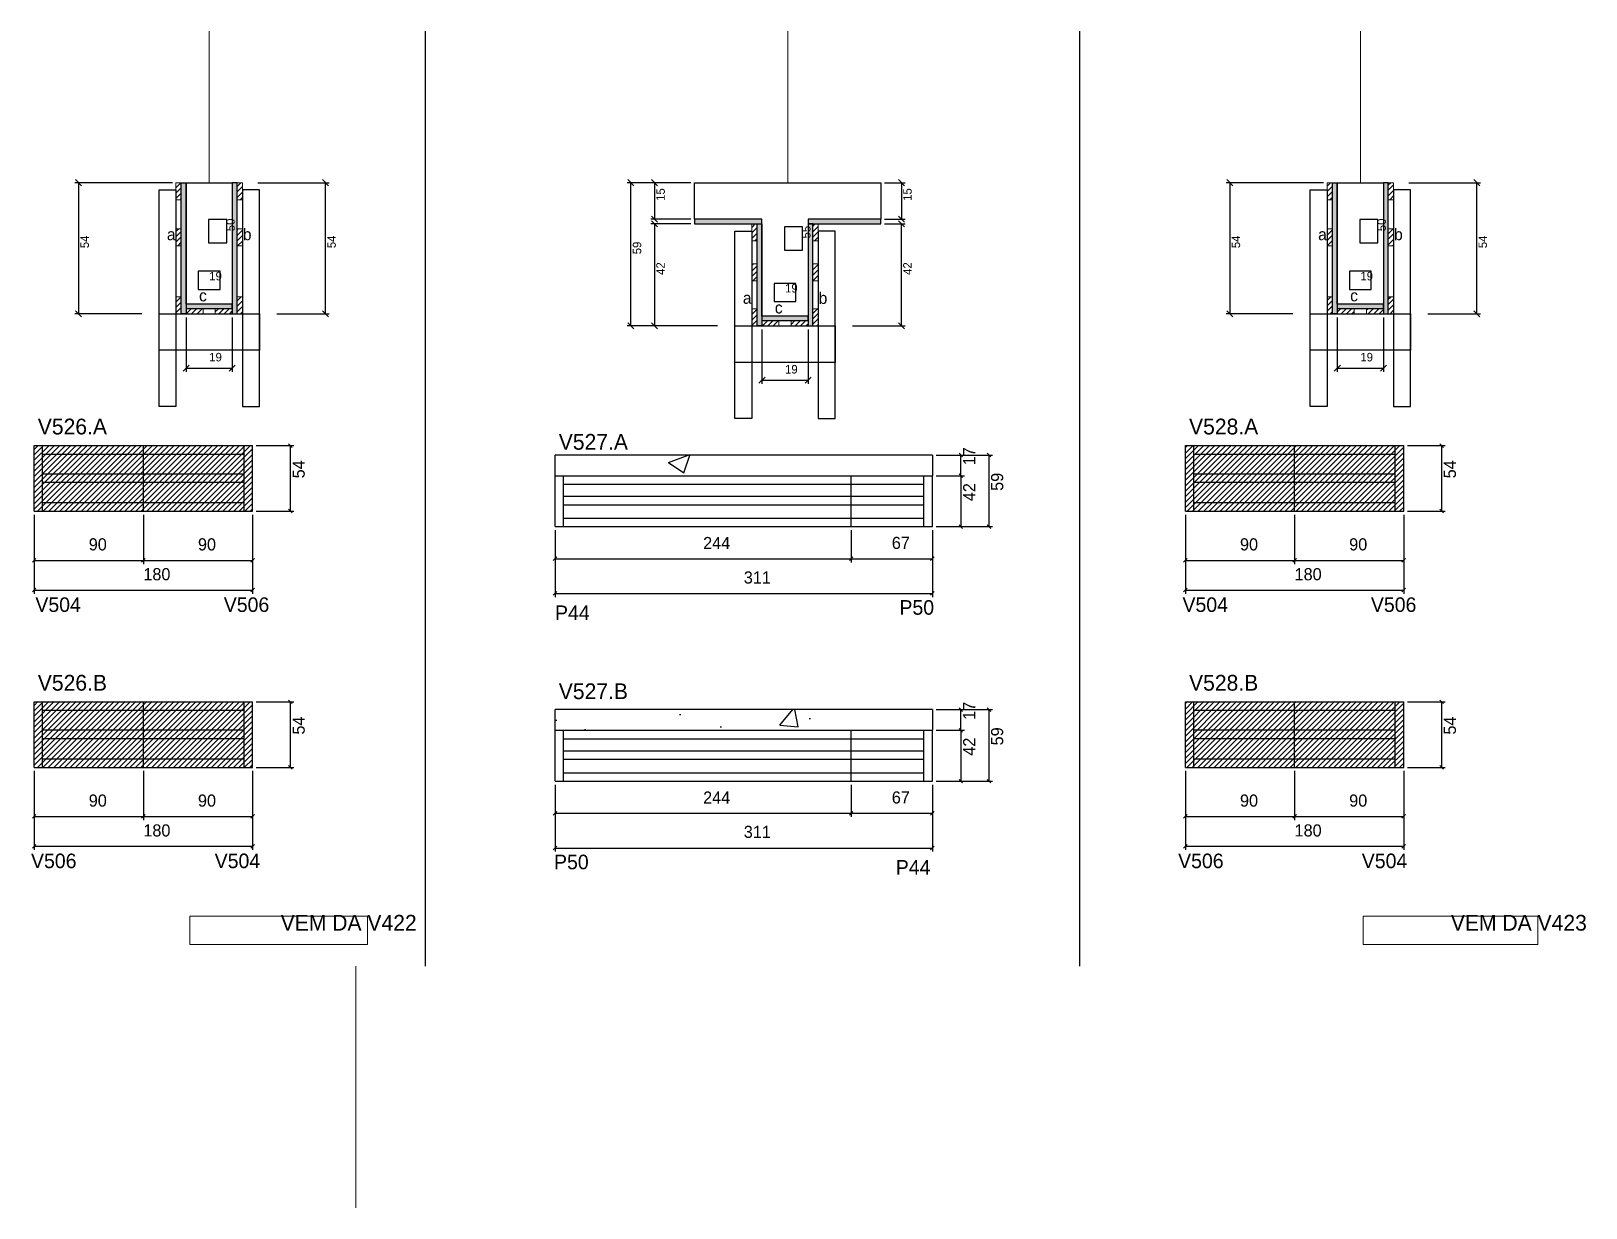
# Model space of a CAD drawing. Header units: metres. Extents: x 5061 to 6342, y 3805 to 4775.
import ezdxf

# ---------------------------------------------------------------- set-up
doc = ezdxf.new("R2010")
doc.units = ezdxf.units.M
for name, color, linetype in [('5', 7, 'Continuous'), ('CONCRETO', 7, 'Continuous'), ('COTA', 7, 'Continuous'), ('Cota Seção (2x)', 7, 'Continuous'), ('detalhes', 7, 'Continuous'), ('Hachura', 7, 'Continuous'), ('Madeira', 7, 'Continuous'), ('Painéis', 7, 'Continuous'), ('REAPROVEITAMENTO', 7, 'Continuous'), ('SARR_2.2x7', 7, 'Continuous'), ('SARR_3.5x7', 7, 'Continuous'), ('SARRAFO DE PRESSAO', 7, 'Continuous'), ('Texto Seção', 7, 'Continuous')]:
    doc.layers.add(name, color=color, linetype=linetype)

msp = doc.modelspace()

# ---------------------------------------------------------------- hatches: boundary and pattern name
at = {"layer": 'COTA'}
h = msp.add_hatch(dxfattribs=at)
h.set_pattern_fill('AR-CONC')
h.paths.add_polyline_path([(5803.6, 4408.4), (5803.6, 4425.4), (5492.6, 4425.4), (5492.6, 4408.4), (5803.6, 4408.4)])
h = msp.add_hatch(dxfattribs=at)
h.set_pattern_fill('AR-CONC')
h.paths.add_polyline_path([(5803.6, 4198.6), (5803.6, 4215.6), (5492.6, 4215.6), (5492.6, 4198.6), (5803.6, 4198.6)])
at = {"layer": 'Hachura'}
h = msp.add_hatch(dxfattribs=at)
h.set_pattern_fill('ANSI31')
h.paths.add_polyline_path([(5184.5, 4635.9), (5180.1, 4635.9), (5180.1, 4649.9), (5184.5, 4649.9), (5184.5, 4635.9)])
h = msp.add_hatch(color=7, dxfattribs=at)
h.dxf.hatch_style = 1
h.paths.add_polyline_path([(5188.5, 4649.9), (5184.5, 4649.9), (5184.5, 4541.9), (5188.5, 4541.9), (5188.5, 4649.9)])
h = msp.add_hatch(color=7, dxfattribs=at)
h.dxf.hatch_style = 1
h.paths.add_polyline_path([(5230.5, 4649.9), (5226.5, 4649.9), (5226.5, 4541.9), (5230.5, 4541.9), (5230.5, 4649.9)])
h = msp.add_hatch(dxfattribs=at)
h.set_pattern_fill('ANSI31')
h.paths.add_polyline_path([(5230.5, 4635.9), (5234.9, 4635.9), (5234.9, 4649.9), (5230.5, 4649.9), (5230.5, 4635.9)])
h = msp.add_hatch(dxfattribs=at)
h.set_pattern_fill('ANSI31')
h.paths.add_polyline_path([(6133.3, 4635.9), (6128.9, 4635.9), (6128.9, 4649.9), (6133.3, 4649.9), (6133.3, 4635.9)])
h = msp.add_hatch(color=7, dxfattribs=at)
h.dxf.hatch_style = 1
h.paths.add_polyline_path([(6137.3, 4649.9), (6133.3, 4649.9), (6133.3, 4541.9), (6137.3, 4541.9), (6137.3, 4649.9)])
h = msp.add_hatch(color=7, dxfattribs=at)
h.dxf.hatch_style = 1
h.paths.add_polyline_path([(6179.3, 4649.9), (6175.3, 4649.9), (6175.3, 4541.9), (6179.3, 4541.9), (6179.3, 4649.9)])
h = msp.add_hatch(dxfattribs=at)
h.set_pattern_fill('ANSI31')
h.paths.add_polyline_path([(6179.3, 4635.9), (6183.7, 4635.9), (6183.7, 4649.9), (6179.3, 4649.9), (6179.3, 4635.9)])
h = msp.add_hatch(color=7, dxfattribs=at)
h.dxf.hatch_style = 1
h.paths.add_polyline_path([(5663.1, 4615.9), (5663.1, 4619.9), (5607.5, 4619.9), (5607.5, 4615.9), (5663.1, 4615.9)])
h = msp.add_hatch(dxfattribs=at)
h.set_pattern_fill('ANSI31')
h.paths.add_polyline_path([(5654.7, 4601.9), (5659.1, 4601.9), (5659.1, 4615.9), (5654.7, 4615.9), (5654.7, 4601.9)])
h = msp.add_hatch(color=7, dxfattribs=at)
h.dxf.hatch_style = 1
h.paths.add_polyline_path([(5659.1, 4619.9), (5663.1, 4619.9), (5663.1, 4531.9), (5659.1, 4531.9), (5659.1, 4619.9)])
h = msp.add_hatch(color=7, dxfattribs=at)
h.dxf.hatch_style = 1
h.paths.add_polyline_path([(5705.1, 4619.9), (5701.1, 4619.9), (5701.1, 4531.9), (5705.1, 4531.9), (5705.1, 4619.9)])
h = msp.add_hatch(color=7, dxfattribs=at)
h.dxf.hatch_style = 1
h.paths.add_polyline_path([(5761.1, 4615.9), (5761.1, 4619.9), (5701.1, 4619.9), (5701.1, 4615.9), (5761.1, 4615.9)])
h = msp.add_hatch(dxfattribs=at)
h.set_pattern_fill('ANSI31')
h.paths.add_polyline_path([(5709.5, 4601.9), (5705.1, 4601.9), (5705.1, 4615.9), (5709.5, 4615.9), (5709.5, 4601.9)])
h = msp.add_hatch(dxfattribs=at)
h.set_pattern_fill('ANSI31')
h.paths.add_polyline_path([(5184.5, 4597.8), (5180.1, 4597.8), (5180.1, 4611.8), (5184.5, 4611.8), (5184.5, 4597.8)])
h = msp.add_hatch(dxfattribs=at)
h.set_pattern_fill('ANSI31')
h.paths.add_polyline_path([(5230.5, 4597.8), (5234.9, 4597.8), (5234.9, 4611.8), (5230.5, 4611.8), (5230.5, 4597.8)])
h = msp.add_hatch(dxfattribs=at)
h.set_pattern_fill('ANSI31')
h.paths.add_polyline_path([(6133.3, 4597.8), (6128.9, 4597.8), (6128.9, 4611.8), (6133.3, 4611.8), (6133.3, 4597.8)])
h = msp.add_hatch(dxfattribs=at)
h.set_pattern_fill('ANSI31')
h.paths.add_polyline_path([(6179.3, 4597.8), (6183.7, 4597.8), (6183.7, 4611.8), (6179.3, 4611.8), (6179.3, 4597.8)])
h = msp.add_hatch(dxfattribs=at)
h.set_pattern_fill('ANSI31')
h.paths.add_polyline_path([(5654.7, 4568.9), (5659.1, 4568.9), (5659.1, 4582.9), (5654.7, 4582.9), (5654.7, 4568.9)])
h = msp.add_hatch(dxfattribs=at)
h.set_pattern_fill('ANSI31')
h.paths.add_polyline_path([(5709.5, 4568.9), (5705.1, 4568.9), (5705.1, 4582.9), (5709.5, 4582.9), (5709.5, 4568.9)])
h = msp.add_hatch(dxfattribs=at)
h.set_pattern_fill('ANSI31')
h.paths.add_polyline_path([(5184.5, 4541.9), (5180.1, 4541.9), (5180.1, 4555.9), (5184.5, 4555.9), (5184.5, 4541.9)])
h = msp.add_hatch(color=7, dxfattribs=at)
h.dxf.hatch_style = 1
h.paths.add_polyline_path([(5226.5, 4546.3), (5226.5, 4549.9), (5188.5, 4549.9), (5188.5, 4546.3), (5226.5, 4546.3)])
h = msp.add_hatch(dxfattribs=at)
h.set_pattern_fill('ANSI31')
h.paths.add_polyline_path([(5230.5, 4541.9), (5234.9, 4541.9), (5234.9, 4555.9), (5230.5, 4555.9), (5230.5, 4541.9)])
h = msp.add_hatch(dxfattribs=at)
h.set_pattern_fill('ANSI31')
h.paths.add_polyline_path([(6133.3, 4541.9), (6128.9, 4541.9), (6128.9, 4555.9), (6133.3, 4555.9), (6133.3, 4541.9)])
h = msp.add_hatch(color=7, dxfattribs=at)
h.dxf.hatch_style = 1
h.paths.add_polyline_path([(6175.3, 4546.3), (6175.3, 4549.9), (6137.3, 4549.9), (6137.3, 4546.3), (6175.3, 4546.3)])
h = msp.add_hatch(dxfattribs=at)
h.set_pattern_fill('ANSI31')
h.paths.add_polyline_path([(6179.3, 4541.9), (6183.7, 4541.9), (6183.7, 4555.9), (6179.3, 4555.9), (6179.3, 4541.9)])
h = msp.add_hatch(dxfattribs=at)
h.set_pattern_fill('ANSI31')
h.paths.add_polyline_path([(5188.5, 4541.9), (5188.5, 4546.3), (5202.5, 4546.3), (5202.5, 4541.9), (5188.5, 4541.9)])
h = msp.add_hatch(dxfattribs=at)
h.set_pattern_fill('ANSI31')
h.paths.add_polyline_path([(5226.5, 4541.9), (5226.5, 4546.3), (5212.5, 4546.3), (5212.5, 4541.9), (5226.5, 4541.9)])
h = msp.add_hatch(dxfattribs=at)
h.set_pattern_fill('ANSI31')
h.paths.add_polyline_path([(5654.7, 4531.9), (5659.1, 4531.9), (5659.1, 4545.9), (5654.7, 4545.9), (5654.7, 4531.9)])
h = msp.add_hatch(color=7, dxfattribs=at)
h.dxf.hatch_style = 1
h.paths.add_polyline_path([(5701.1, 4536.3), (5701.1, 4539.9), (5663.1, 4539.9), (5663.1, 4536.3), (5701.1, 4536.3)])
h = msp.add_hatch(dxfattribs=at)
h.set_pattern_fill('ANSI31')
h.paths.add_polyline_path([(5709.5, 4531.9), (5705.1, 4531.9), (5705.1, 4545.9), (5709.5, 4545.9), (5709.5, 4531.9)])
h = msp.add_hatch(dxfattribs=at)
h.set_pattern_fill('ANSI31')
h.paths.add_polyline_path([(6137.3, 4541.9), (6137.3, 4546.3), (6151.3, 4546.3), (6151.3, 4541.9), (6137.3, 4541.9)])
h = msp.add_hatch(dxfattribs=at)
h.set_pattern_fill('ANSI31')
h.paths.add_polyline_path([(6175.3, 4541.9), (6175.3, 4546.3), (6161.3, 4546.3), (6161.3, 4541.9), (6175.3, 4541.9)])
h = msp.add_hatch(dxfattribs=at)
h.set_pattern_fill('ANSI31')
h.paths.add_polyline_path([(5663.1, 4531.9), (5663.1, 4536.3), (5677.1, 4536.3), (5677.1, 4531.9), (5663.1, 4531.9)])
h = msp.add_hatch(dxfattribs=at)
h.set_pattern_fill('ANSI31')
h.paths.add_polyline_path([(5701.1, 4531.9), (5701.1, 4536.3), (5687.1, 4536.3), (5687.1, 4531.9), (5701.1, 4531.9)])
at = {"layer": 'REAPROVEITAMENTO'}
h = msp.add_hatch(dxfattribs=at)
h.set_pattern_fill('ANSI31')
h.paths.add_polyline_path([(5243.2, 4379.1), (5243.2, 4433.3), (5063.2, 4433.4), (5063.2, 4379.3), (5243.2, 4379.1)])
h = msp.add_hatch(dxfattribs=at)
h.set_pattern_fill('ANSI31')
h.paths.add_polyline_path([(6192.1, 4379.1), (6192.1, 4433.3), (6012.1, 4433.4), (6012.1, 4379.3), (6192.1, 4379.1)])
h = msp.add_hatch(dxfattribs=at)
h.set_pattern_fill('ANSI31')
h.paths.add_polyline_path([(5243.2, 4168), (5243.2, 4222.1), (5063.2, 4222.2), (5063.2, 4168.1), (5243.2, 4168)])
h = msp.add_hatch(dxfattribs=at)
h.set_pattern_fill('ANSI31')
h.paths.add_polyline_path([(6192.1, 4168), (6192.1, 4222.1), (6012.1, 4222.2), (6012.1, 4168.1), (6192.1, 4168)])

# ---------------------------------------------------------------- linework, layer by layer
at = {"layer": 'CONCRETO', "color": 251, "lineweight": 25}
for points in [[(5188.5, 4649.9), (5188.5, 4649.9), (5226.5, 4649.9), (5226.5, 4621.9), (5226.5, 4621.9), (5226.5, 4549.9), (5188.5, 4549.9), (5188.5, 4649.9)], [(5607.5, 4619.9), (5607.5, 4649.9), (5761.1, 4649.9), (5761.1, 4619.9), (5701.1, 4619.9), (5701.1, 4539.9), (5663.1, 4539.9), (5663.1, 4619.9)], [(6137.3, 4649.9), (6137.3, 4649.9), (6175.3, 4649.9), (6175.3, 4621.9), (6175.3, 4621.9), (6175.3, 4549.9), (6137.3, 4549.9), (6137.3, 4649.9)]]:
    msp.add_lwpolyline(points, close=True, dxfattribs=at)
at = {"layer": 'COTA', "color": 241, "lineweight": 25}
for p, q in [((5385.4, 4774.9), (5385.4, 4004.1)), ((5924.8, 4774.9), (5924.8, 4004.1)), ((5492.6, 4408.4), (5492.6, 4425.4)), ((5803.6, 4425.4), (5492.6, 4425.4)), ((5803.6, 4425.4), (5803.6, 4408.4)), ((5492.6, 4198.6), (5492.6, 4215.6)), ((5803.6, 4215.6), (5492.6, 4215.6)), ((5803.6, 4215.6), (5803.6, 4198.6))]:
    msp.add_line(p, q, dxfattribs=at)
at = {"layer": 'COTA', "color": 4, "lineweight": 25}
for p, q in [((5177.1, 4649.9), (5096.8, 4649.9)), ((5099.8, 4649.9), (5099.8, 4541.9)), ((5247.5, 4649.9), (5306.3, 4649.9)), ((5303.3, 4541.9), (5303.3, 4649.9)), ((5604.5, 4649.9), (5552.1, 4649.9)), ((5555.1, 4531.9), (5555.1, 4649.9)), ((5604.5, 4649.9), (5571.5, 4649.9)), ((5574.5, 4649.9), (5574.5, 4619.9)), ((5764.1, 4649.9), (5781, 4649.9)), ((5778, 4649.9), (5778, 4619.9)), ((6125.9, 4649.9), (6045.7, 4649.9)), ((6048.7, 4649.9), (6048.7, 4541.9)), ((6196.3, 4649.9), (6255.2, 4649.9)), ((6252.2, 4541.9), (6252.2, 4649.9)), ((5604.5, 4619.9), (5571.5, 4619.9)), ((5604.5, 4615.9), (5571.5, 4615.9)), ((5574.5, 4615.9), (5574.5, 4531.9)), ((5764.1, 4619.9), (5781, 4619.9)), ((5764.1, 4615.9), (5781, 4615.9)), ((5778, 4531.9), (5778, 4615.9)), ((5151.9, 4541.9), (5096.8, 4541.9)), ((5188.5, 4538.9), (5188.5, 4494.1)), ((5226.5, 4538.9), (5226.5, 4494.1)), ((5263.1, 4541.9), (5306.3, 4541.9)), ((6100.7, 4541.9), (6045.7, 4541.9)), ((6137.3, 4538.9), (6137.3, 4494.1)), ((6175.3, 4538.9), (6175.3, 4494.1)), ((6211.9, 4541.9), (6255.2, 4541.9)), ((5626.5, 4531.9), (5552.1, 4531.9)), ((5626.5, 4531.9), (5571.5, 4531.9)), ((5663.1, 4528.9), (5663.1, 4484.1)), ((5701.1, 4528.9), (5701.1, 4484.1)), ((5737.7, 4531.9), (5781, 4531.9)), ((5188.5, 4497.1), (5226.5, 4497.1)), ((5663.1, 4487.1), (5701.1, 4487.1)), ((6137.3, 4497.1), (6175.3, 4497.1)), ((5246.2, 4433.2), (5277.3, 4433.2)), ((5274.3, 4433.2), (5274.3, 4379.2)), ((5806.6, 4425.4), (5830, 4425.4)), ((5806.6, 4425.4), (5853.1, 4425.4)), ((5827, 4408.4), (5827, 4425.4)), ((5850.1, 4425.4), (5850.1, 4366.4)), ((6195.1, 4433.2), (6226.2, 4433.2)), ((6223.2, 4433.2), (6223.2, 4379.2)), ((5806.6, 4408.4), (5830, 4408.4)), ((5806.6, 4408.4), (5830, 4408.4)), ((5827, 4408.4), (5827, 4366.4)), ((5063.2, 4376.2), (5063.2, 4335.6)), ((5063.2, 4376.2), (5063.2, 4311.1)), ((5153.2, 4376.2), (5153.2, 4335.6)), ((5153.2, 4376.2), (5153.2, 4335.6)), ((5243.2, 4376.2), (5243.2, 4335.6)), ((5243.2, 4376.2), (5243.2, 4311.1)), ((5246.2, 4379.2), (5277.3, 4379.2)), ((6012.1, 4376.2), (6012.1, 4335.6)), ((6012.1, 4376.2), (6012.1, 4311.1)), ((6102.1, 4376.2), (6102.1, 4335.6)), ((6102.1, 4376.2), (6102.1, 4335.6)), ((6192.1, 4376.2), (6192.1, 4335.6)), ((6192.1, 4376.2), (6192.1, 4311.1)), ((6195.1, 4379.2), (6226.2, 4379.2)), ((5492.6, 4363.4), (5492.6, 4336.9)), ((5492.6, 4363.4), (5492.6, 4308.3)), ((5736.6, 4363.4), (5736.6, 4336.9)), ((5736.6, 4363.4), (5736.6, 4336.9)), ((5803.6, 4363.4), (5803.6, 4336.9)), ((5803.6, 4363.4), (5803.6, 4308.3)), ((5806.6, 4366.4), (5830, 4366.4)), ((5806.6, 4366.4), (5853.1, 4366.4)), ((5063.2, 4338.6), (5153.2, 4338.6)), ((5153.2, 4338.6), (5243.2, 4338.6)), ((5492.6, 4339.9), (5736.6, 4339.9)), ((5736.6, 4339.9), (5803.6, 4339.9)), ((6012.1, 4338.6), (6102.1, 4338.6)), ((6102.1, 4338.6), (6192.1, 4338.6)), ((5063.2, 4314.1), (5243.2, 4314.1)), ((5492.6, 4311.3), (5803.6, 4311.3)), ((6012.1, 4314.1), (6192.1, 4314.1)), ((5246.2, 4222), (5277.3, 4222)), ((5274.3, 4222), (5274.3, 4168)), ((6195.1, 4222), (6226.2, 4222)), ((6223.2, 4222), (6223.2, 4168)), ((5806.6, 4215.6), (5830, 4215.6)), ((5806.6, 4215.6), (5853.1, 4215.6)), ((5827, 4198.6), (5827, 4215.6)), ((5850.1, 4215.6), (5850.1, 4156.6)), ((5806.6, 4198.6), (5830, 4198.6)), ((5806.6, 4198.6), (5830, 4198.6)), ((5827, 4198.6), (5827, 4156.6)), ((5063.2, 4165), (5063.2, 4124.5)), ((5063.2, 4165), (5063.2, 4099.9)), ((5153.2, 4165), (5153.2, 4124.5)), ((5153.2, 4165), (5153.2, 4124.5)), ((5243.2, 4165), (5243.2, 4124.5)), ((5243.2, 4165), (5243.2, 4099.9)), ((5246.2, 4168), (5277.3, 4168)), ((6012.1, 4165), (6012.1, 4124.5)), ((6012.1, 4165), (6012.1, 4099.9)), ((6102.1, 4165), (6102.1, 4124.5)), ((6102.1, 4165), (6102.1, 4124.5)), ((6192.1, 4165), (6192.1, 4124.5)), ((6192.1, 4165), (6192.1, 4099.9)), ((6195.1, 4168), (6226.2, 4168)), ((5492.6, 4153.6), (5492.6, 4127.1)), ((5492.6, 4153.6), (5492.6, 4098.5)), ((5736.6, 4153.6), (5736.6, 4127.1)), ((5736.6, 4153.6), (5736.6, 4127.1)), ((5803.6, 4153.6), (5803.6, 4127.1)), ((5803.6, 4153.6), (5803.6, 4098.5)), ((5806.6, 4156.6), (5830, 4156.6)), ((5806.6, 4156.6), (5853.1, 4156.6)), ((5063.2, 4127.5), (5153.2, 4127.5)), ((5153.2, 4127.5), (5243.2, 4127.5)), ((5492.6, 4130.1), (5736.6, 4130.1)), ((5736.6, 4130.1), (5803.6, 4130.1)), ((6012.1, 4127.5), (6102.1, 4127.5)), ((6102.1, 4127.5), (6192.1, 4127.5)), ((5063.2, 4102.9), (5243.2, 4102.9)), ((5492.6, 4101.5), (5803.6, 4101.5)), ((6012.1, 4102.9), (6192.1, 4102.9))]:
    msp.add_line(p, q, dxfattribs=at)
at = {"layer": 'COTA', "color": 0, "lineweight": 25}
for p, q in [((5275.8, 4431.7), (5272.8, 4434.7)), ((6224.7, 4431.7), (6221.7, 4434.7)), ((5828.5, 4423.9), (5825.5, 4426.9)), ((5851.6, 4423.9), (5848.6, 4426.9)), ((5825.5, 4409.9), (5828.5, 4406.9)), ((5828.5, 4406.9), (5825.5, 4409.9)), ((5272.8, 4380.7), (5275.8, 4377.7)), ((6221.7, 4380.7), (6224.7, 4377.7)), ((5825.5, 4367.9), (5828.5, 4364.9)), ((5848.6, 4367.9), (5851.6, 4364.9)), ((5064.7, 4340.1), (5061.7, 4337.1)), ((5151.7, 4337.1), (5154.7, 4340.1)), ((5154.7, 4340.1), (5151.7, 4337.1)), ((5241.7, 4337.1), (5244.7, 4340.1)), ((5494.1, 4341.4), (5491.1, 4338.4)), ((5735.1, 4338.4), (5738.1, 4341.4)), ((5738.1, 4341.4), (5735.1, 4338.4)), ((5802.1, 4338.4), (5805.1, 4341.4)), ((6013.6, 4340.1), (6010.6, 4337.1)), ((6100.6, 4337.1), (6103.6, 4340.1)), ((6103.6, 4340.1), (6100.6, 4337.1)), ((6190.6, 4337.1), (6193.6, 4340.1)), ((5064.7, 4315.6), (5061.7, 4312.6)), ((5241.7, 4312.6), (5244.7, 4315.6)), ((5494.1, 4312.8), (5491.1, 4309.8)), ((5802.1, 4309.8), (5805.1, 4312.8)), ((6013.6, 4315.6), (6010.6, 4312.6)), ((6190.6, 4312.6), (6193.6, 4315.6)), ((5275.8, 4220.5), (5272.8, 4223.5)), ((5828.5, 4214.1), (5825.5, 4217.1)), ((5851.6, 4214.1), (5848.6, 4217.1)), ((6224.7, 4220.5), (6221.7, 4223.5)), ((5825.5, 4200.1), (5828.5, 4197.1)), ((5828.5, 4197.1), (5825.5, 4200.1)), ((5272.8, 4169.5), (5275.8, 4166.5)), ((6221.7, 4169.5), (6224.7, 4166.5)), ((5825.5, 4158.1), (5828.5, 4155.1)), ((5848.6, 4158.1), (5851.6, 4155.1)), ((5064.7, 4129), (5061.7, 4126)), ((5151.7, 4126), (5154.7, 4129)), ((5154.7, 4129), (5151.7, 4126)), ((5241.7, 4126), (5244.7, 4129)), ((5494.1, 4131.6), (5491.1, 4128.6)), ((5735.1, 4128.6), (5738.1, 4131.6)), ((5738.1, 4131.6), (5735.1, 4128.6)), ((5802.1, 4128.6), (5805.1, 4131.6)), ((6013.6, 4129), (6010.6, 4126)), ((6100.6, 4126), (6103.6, 4129)), ((6103.6, 4129), (6100.6, 4126)), ((6190.6, 4126), (6193.6, 4129)), ((5064.7, 4104.4), (5061.7, 4101.4)), ((5241.7, 4101.4), (5244.7, 4104.4)), ((5494.1, 4103), (5491.1, 4100)), ((5802.1, 4100), (5805.1, 4103)), ((6013.6, 4104.4), (6010.6, 4101.4)), ((6190.6, 4101.4), (6193.6, 4104.4))]:
    msp.add_line(p, q, dxfattribs=at)
for points in [[(5102.3, 4647.4), (5097.3, 4652.4)], [(5305.8, 4647.4), (5300.8, 4652.4)], [(5557.6, 4647.4), (5552.6, 4652.4)], [(5577, 4647.4), (5572, 4652.4)], [(5780.5, 4647.4), (5775.5, 4652.4)], [(6051.2, 4647.4), (6046.2, 4652.4)], [(6254.7, 4647.4), (6249.7, 4652.4)], [(5572, 4622.4), (5577, 4617.4)], [(5577, 4613.4), (5572, 4618.4)], [(5775.5, 4622.4), (5780.5, 4617.4)], [(5780.5, 4613.4), (5775.5, 4618.4)], [(5097.3, 4544.4), (5102.3, 4539.4)], [(5300.8, 4544.4), (5305.8, 4539.4)], [(6046.2, 4544.4), (6051.2, 4539.4)], [(6249.7, 4544.4), (6254.7, 4539.4)], [(5552.6, 4534.4), (5557.6, 4529.4)], [(5572, 4534.4), (5577, 4529.4)], [(5775.5, 4534.4), (5780.5, 4529.4)], [(5191, 4499.6), (5186, 4494.6)], [(5224, 4494.6), (5229, 4499.6)], [(6139.8, 4499.6), (6134.8, 4494.6)], [(6172.8, 4494.6), (6177.8, 4499.6)], [(5665.6, 4489.6), (5660.6, 4484.6)], [(5698.6, 4484.6), (5703.6, 4489.6)]]:
    msp.add_lwpolyline(points, dxfattribs=at)
at = {"layer": 'Cota Seção (2x)', "color": 180, "lineweight": 25}
for p, q in [((5222, 4619.5), (5207, 4619.5)), ((5207, 4619.5), (5207, 4600.2)), ((5222, 4600.2), (5222, 4619.5)), ((6170.8, 4619.5), (6155.8, 4619.5)), ((6155.8, 4619.5), (6155.8, 4600.2)), ((6170.8, 4600.2), (6170.8, 4619.5)), ((5696.6, 4613.5), (5681.6, 4613.5)), ((5681.6, 4613.5), (5681.6, 4594.2)), ((5696.6, 4594.2), (5696.6, 4613.5)), ((5207, 4600.2), (5222, 4600.2)), ((5681.6, 4594.2), (5696.6, 4594.2)), ((6155.8, 4600.2), (6170.8, 4600.2)), ((5216.5, 4576.9), (5198.5, 4576.9)), ((5198.5, 4576.9), (5198.5, 4561.9)), ((5216.5, 4561.9), (5216.5, 4576.9)), ((6165.3, 4576.9), (6147.3, 4576.9)), ((6147.3, 4576.9), (6147.3, 4561.9)), ((6165.3, 4561.9), (6165.3, 4576.9)), ((5691.1, 4566.9), (5673.1, 4566.9)), ((5673.1, 4566.9), (5673.1, 4551.9)), ((5691.1, 4551.9), (5691.1, 4566.9)), ((5198.5, 4561.9), (5216.5, 4561.9)), ((5673.1, 4551.9), (5691.1, 4551.9)), ((6147.3, 4561.9), (6165.3, 4561.9))]:
    msp.add_line(p, q, dxfattribs=at)
at = {"layer": 'Madeira', "color": 126, "lineweight": 18}
for points in [[(5184.5, 4635.9), (5180.1, 4635.9), (5180.1, 4649.9), (5184.5, 4649.9)], [(5230.5, 4635.9), (5234.9, 4635.9), (5234.9, 4649.9), (5230.5, 4649.9)], [(6133.3, 4635.9), (6128.9, 4635.9), (6128.9, 4649.9), (6133.3, 4649.9)], [(6179.3, 4635.9), (6183.7, 4635.9), (6183.7, 4649.9), (6179.3, 4649.9)], [(5654.7, 4601.9), (5659.1, 4601.9), (5659.1, 4615.9), (5654.7, 4615.9)], [(5709.5, 4601.9), (5705.1, 4601.9), (5705.1, 4615.9), (5709.5, 4615.9)], [(5184.5, 4597.8), (5180.1, 4597.8), (5180.1, 4611.8), (5184.5, 4611.8)], [(5230.5, 4597.8), (5234.9, 4597.8), (5234.9, 4611.8), (5230.5, 4611.8)], [(6133.3, 4597.8), (6128.9, 4597.8), (6128.9, 4611.8), (6133.3, 4611.8)], [(6179.3, 4597.8), (6183.7, 4597.8), (6183.7, 4611.8), (6179.3, 4611.8)], [(5654.7, 4568.9), (5659.1, 4568.9), (5659.1, 4582.9), (5654.7, 4582.9)], [(5709.5, 4568.9), (5705.1, 4568.9), (5705.1, 4582.9), (5709.5, 4582.9)], [(5184.5, 4541.9), (5180.1, 4541.9), (5180.1, 4555.9), (5184.5, 4555.9)], [(5230.5, 4541.9), (5234.9, 4541.9), (5234.9, 4555.9), (5230.5, 4555.9)], [(6133.3, 4541.9), (6128.9, 4541.9), (6128.9, 4555.9), (6133.3, 4555.9)], [(6179.3, 4541.9), (6183.7, 4541.9), (6183.7, 4555.9), (6179.3, 4555.9)], [(5188.5, 4541.9), (5188.5, 4546.3), (5202.5, 4546.3), (5202.5, 4541.9)], [(5226.5, 4541.9), (5226.5, 4546.3), (5212.5, 4546.3), (5212.5, 4541.9)], [(5654.7, 4531.9), (5659.1, 4531.9), (5659.1, 4545.9), (5654.7, 4545.9)], [(5709.5, 4531.9), (5705.1, 4531.9), (5705.1, 4545.9), (5709.5, 4545.9)], [(6137.3, 4541.9), (6137.3, 4546.3), (6151.3, 4546.3), (6151.3, 4541.9)], [(6175.3, 4541.9), (6175.3, 4546.3), (6161.3, 4546.3), (6161.3, 4541.9)], [(5663.1, 4531.9), (5663.1, 4536.3), (5677.1, 4536.3), (5677.1, 4531.9)], [(5701.1, 4531.9), (5701.1, 4536.3), (5687.1, 4536.3), (5687.1, 4531.9)]]:
    msp.add_lwpolyline(points, close=True, dxfattribs=at)
at = {"layer": 'Painéis', "color": 200, "lineweight": 25}
for p, q in [((5063.2, 4433.2), (5243.2, 4433.2)), ((5063.2, 4379.2), (5063.2, 4433.2)), ((5153.2, 4379.2), (5153.2, 4433.2)), ((5243.2, 4379.2), (5243.2, 4433.2)), ((6012.1, 4433.2), (6192.1, 4433.2)), ((6012.1, 4379.2), (6012.1, 4433.2)), ((6102.1, 4379.2), (6102.1, 4433.2)), ((6192.1, 4379.2), (6192.1, 4433.2)), ((5492.6, 4408.4), (5803.6, 4408.4)), ((5492.6, 4366.4), (5492.6, 4408.4)), ((5736.6, 4366.4), (5736.6, 4408.4)), ((5736.6, 4366.4), (5736.6, 4408.4)), ((5803.6, 4366.4), (5803.6, 4408.4)), ((5063.2, 4379.2), (5243.2, 4379.2)), ((6012.1, 4379.2), (6192.1, 4379.2)), ((5492.6, 4366.4), (5736.6, 4366.4)), ((5736.6, 4366.4), (5803.6, 4366.4)), ((5063.2, 4222), (5243.2, 4222)), ((5063.2, 4168), (5063.2, 4222)), ((5153.2, 4168), (5153.2, 4222)), ((5243.2, 4168), (5243.2, 4222)), ((6012.1, 4222), (6192.1, 4222)), ((6012.1, 4168), (6012.1, 4222)), ((6102.1, 4168), (6102.1, 4222)), ((6192.1, 4168), (6192.1, 4222)), ((5492.6, 4198.6), (5803.6, 4198.6)), ((5492.6, 4156.6), (5492.6, 4198.6)), ((5736.6, 4156.6), (5736.6, 4198.6)), ((5736.6, 4156.6), (5736.6, 4198.6)), ((5803.6, 4156.6), (5803.6, 4198.6)), ((5063.2, 4168), (5243.2, 4168)), ((6012.1, 4168), (6192.1, 4168)), ((5492.6, 4156.6), (5736.6, 4156.6)), ((5736.6, 4156.6), (5803.6, 4156.6))]:
    msp.add_line(p, q, dxfattribs=at)
for points in [[(5184.5, 4649.9), (5188.5, 4649.9), (5188.5, 4541.9), (5184.5, 4541.9)], [(5230.5, 4649.9), (5226.5, 4649.9), (5226.5, 4541.9), (5230.5, 4541.9)], [(6133.3, 4649.9), (6137.3, 4649.9), (6137.3, 4541.9), (6133.3, 4541.9)], [(6179.3, 4649.9), (6175.3, 4649.9), (6175.3, 4541.9), (6179.3, 4541.9)], [(5663.1, 4615.9), (5663.1, 4619.9), (5607.5, 4619.9), (5607.5, 4615.9)], [(5659.1, 4615.9), (5663.1, 4615.9), (5663.1, 4531.9), (5659.1, 4531.9)], [(5761.1, 4615.9), (5761.1, 4619.9), (5701.1, 4619.9), (5701.1, 4615.9)], [(5705.1, 4615.9), (5701.1, 4615.9), (5701.1, 4531.9), (5705.1, 4531.9)], [(5226.5, 4546.3), (5226.5, 4549.9), (5188.5, 4549.9), (5188.5, 4546.3)], [(6175.3, 4546.3), (6175.3, 4549.9), (6137.3, 4549.9), (6137.3, 4546.3)], [(5701.1, 4536.3), (5701.1, 4539.9), (5663.1, 4539.9), (5663.1, 4536.3)]]:
    msp.add_lwpolyline(points, close=True, dxfattribs=at)
at = {"layer": 'SARR_2.2x7', "color": 40, "lineweight": 25}
for p, q in [((5070.2, 4379.2), (5070.2, 4433.2)), ((5070.2, 4426.2), (5153.2, 4426.2)), ((5153.2, 4426.2), (5236.2, 4426.2)), ((5236.2, 4379.2), (5236.2, 4433.2)), ((6019.1, 4379.2), (6019.1, 4433.2)), ((6019.1, 4426.2), (6102.1, 4426.2)), ((6102.1, 4426.2), (6185.1, 4426.2)), ((6185.1, 4379.2), (6185.1, 4433.2)), ((5070.2, 4410), (5153.2, 4410)), ((5153.2, 4410), (5236.2, 4410)), ((6019.1, 4410), (6102.1, 4410)), ((6102.1, 4410), (6185.1, 4410)), ((5070.2, 4403), (5153.2, 4403)), ((5153.2, 4403), (5236.2, 4403)), ((5499.6, 4366.4), (5499.6, 4408.4)), ((5499.6, 4401.4), (5736.6, 4401.4)), ((5736.6, 4401.4), (5796.6, 4401.4)), ((5796.6, 4366.4), (5796.6, 4408.4)), ((6019.1, 4403), (6102.1, 4403)), ((6102.1, 4403), (6185.1, 4403)), ((5070.2, 4386.2), (5153.2, 4386.2)), ((5153.2, 4386.2), (5236.2, 4386.2)), ((5499.6, 4391.4), (5736.6, 4391.4)), ((5499.6, 4384.4), (5736.6, 4384.4)), ((5736.6, 4391.4), (5796.6, 4391.4)), ((5736.6, 4384.4), (5796.6, 4384.4)), ((6019.1, 4386.2), (6102.1, 4386.2)), ((6102.1, 4386.2), (6185.1, 4386.2)), ((5499.6, 4373.4), (5736.6, 4373.4)), ((5736.6, 4373.4), (5796.6, 4373.4)), ((5070.2, 4168), (5070.2, 4222)), ((5236.2, 4168), (5236.2, 4222)), ((6019.1, 4168), (6019.1, 4222)), ((6185.1, 4168), (6185.1, 4222)), ((5070.2, 4215), (5153.2, 4215)), ((5153.2, 4215), (5236.2, 4215)), ((6019.1, 4215), (6102.1, 4215)), ((6102.1, 4215), (6185.1, 4215)), ((5070.2, 4198.8), (5153.2, 4198.8)), ((5070.2, 4191.8), (5153.2, 4191.8)), ((5153.2, 4198.8), (5236.2, 4198.8)), ((5153.2, 4191.8), (5236.2, 4191.8)), ((5499.6, 4156.6), (5499.6, 4198.6)), ((5499.6, 4191.6), (5736.6, 4191.6)), ((5736.6, 4191.6), (5796.6, 4191.6)), ((5796.6, 4156.6), (5796.6, 4198.6)), ((6019.1, 4198.8), (6102.1, 4198.8)), ((6019.1, 4191.8), (6102.1, 4191.8)), ((6102.1, 4198.8), (6185.1, 4198.8)), ((6102.1, 4191.8), (6185.1, 4191.8)), ((5499.6, 4181.6), (5736.6, 4181.6)), ((5736.6, 4181.6), (5796.6, 4181.6)), ((5070.2, 4175), (5153.2, 4175)), ((5153.2, 4175), (5236.2, 4175)), ((5499.6, 4174.6), (5736.6, 4174.6)), ((5736.6, 4174.6), (5796.6, 4174.6)), ((6019.1, 4175), (6102.1, 4175)), ((6102.1, 4175), (6185.1, 4175)), ((5499.6, 4163.6), (5736.6, 4163.6)), ((5736.6, 4163.6), (5796.6, 4163.6))]:
    msp.add_line(p, q, dxfattribs=at)
at = {"layer": 'SARR_3.5x7', "color": 81, "lineweight": 25}
for points in [[(5166.1, 4643.9), (5180.1, 4643.9), (5180.1, 4465.4), (5166.1, 4465.4)], [(5248.9, 4643.9), (5234.9, 4643.9), (5234.9, 4465.4), (5248.9, 4465.4)], [(6114.9, 4643.9), (6128.9, 4643.9), (6128.9, 4465.4), (6114.9, 4465.4)], [(6197.7, 4643.9), (6183.7, 4643.9), (6183.7, 4465.4), (6197.7, 4465.4)], [(5640.7, 4609.9), (5654.7, 4609.9), (5654.7, 4455.4), (5640.7, 4455.4)], [(5723.5, 4609.9), (5709.5, 4609.9), (5709.5, 4455.4), (5723.5, 4455.4)], [(5166.1, 4541.9), (5248.9, 4541.9), (5248.9, 4511.8), (5166.1, 4511.8)], [(6114.9, 4541.9), (6197.7, 4541.9), (6197.7, 4511.8), (6114.9, 4511.8)], [(5640.7, 4531.9), (5723.5, 4531.9), (5723.5, 4501.8), (5640.7, 4501.8)]]:
    msp.add_lwpolyline(points, close=True, dxfattribs=at)
at = {"layer": 'SARRAFO DE PRESSAO', "color": 30, "lineweight": 9}
msp.add_line((5328.3, 3804.9), (5328.3, 4004.1), dxfattribs=at)
at = {"layer": 'Texto Seção', "color": 252, "lineweight": 15}
for p, q in [((5207.5, 4649.9), (5207.5, 4774.9)), ((5684.3, 4649.9), (5684.3, 4774.9)), ((6156.3, 4649.9), (6156.3, 4774.9))]:
    msp.add_line(p, q, dxfattribs=at)
at = {"layer": 'Texto Seção', "color": 7, "lineweight": 15}
for points in [[(5191.4, 4045.3), (5338, 4045.3), (5338, 4022.1), (5191.4, 4022.1)], [(6158.7, 4045.3), (6302.5, 4045.3), (6302.5, 4022.1), (6158.7, 4022.1)]]:
    msp.add_lwpolyline(points, close=True, dxfattribs=at)

# ---------------------------------------------------------------- texts
at = {"layer": '5', "color": 5, "lineweight": 25}
for s, rotation, p in [('V504', 0, (5064.2, 4296.1)), ('V506', 0, (5219.5, 4296.1)), ('P50', 0, (5776.4, 4293.8)), ('V504', 0, (6009.7, 4296.1)), ('V506', 0, (6165, 4296.1)), ('P44', 0, (5492.5, 4289.4)), ('V506', 0, (5060.6, 4084.9)), ('V504', 0, (5212, 4084.9)), ('P50', 360, (5491.7, 4084)), ('P44', 360, (5773.4, 4079.6)), ('V506', 0, (6006.1, 4084.9)), ('V504', 0, (6157.5, 4084.9))]:
    msp.add_text(s, height=12, rotation=rotation, dxfattribs=at).set_placement(p)
at = {"layer": 'COTA', "color": 1, "lineweight": 25}
for s, p in [('15', (5583, 4634.9)), ('15', (5786.5, 4634.9)), ('54', (5108.3, 4595.9)), ('54', (5311.8, 4595.9)), ('59', (5563.6, 4590.9)), ('54', (6057.2, 4595.9)), ('54', (6260.7, 4595.9)), ('42', (5583, 4573.9)), ('42', (5786.5, 4573.9))]:
    msp.add_text(s, height=7, rotation=90, dxfattribs=at).set_placement(p)
for p in [(5207.5, 4502.6), (5682.1, 4492.6), (6156.3, 4502.6)]:
    msp.add_text('19', height=7, dxfattribs=at).set_placement(p)
at = {"layer": 'COTA', "color": 240, "lineweight": 25}
for s, p in [('17', (5838.9, 4416.9)), ('54', (5286.2, 4406.2)), ('59', (5861.9, 4395.9)), ('54', (6235.1, 4406.2)), ('42', (5838.9, 4387.4)), ('17', (5838.9, 4207.1)), ('54', (5286.2, 4195)), ('54', (6235.1, 4195)), ('42', (5838.9, 4177.6)), ('59', (5861.9, 4186.1))]:
    msp.add_text(s, height=10, rotation=90, dxfattribs=at).set_placement(p)
for s, p in [('244', (5614.6, 4347.9)), ('67', (5770.1, 4348)), ('90', (5108.2, 4346.8)), ('90', (5198.2, 4346.8)), ('90', (6057.1, 4346.8)), ('90', (6147.1, 4346.8)), ('180', (5153.2, 4322.2)), ('180', (6102.1, 4322.2)), ('311', (5648.1, 4319.5)), ('90', (5108.2, 4135.6)), ('90', (5198.2, 4135.6)), ('244', (5614.6, 4138.1)), ('67', (5770.1, 4138.2)), ('90', (6057.1, 4135.6)), ('90', (6147.1, 4135.6)), ('180', (5153.2, 4111)), ('311', (5648.1, 4109.8)), ('180', (6102.1, 4111))]:
    msp.add_text(s, height=10, dxfattribs=at).set_placement(p)
at = {"layer": 'Cota Seção (2x)', "color": 1, "lineweight": 25}
for s, p in [('50', (5228.5, 4609.9)), ('55', (5703.1, 4603.9)), ('50', (6177.3, 4609.9))]:
    msp.add_text(s, height=7, rotation=90, dxfattribs=at).set_placement(p)
for p in [(5207.5, 4569.4), (6156.3, 4569.4), (5682.1, 4559.4)]:
    msp.add_text('19', height=7, dxfattribs=at).set_placement(p)
at = {"layer": 'detalhes', "color": 4, "lineweight": 25}
for s, p in [('a', (5172.6, 4602.5)), ('b', (5235.2, 4602.5)), ('a', (6121.5, 4602.5)), ('b', (6184.1, 4602.5)), ('c', (5199.1, 4552.1)), ('a', (5647.3, 4550.1)), ('c', (5673.7, 4542.1)), ('b', (5709.8, 4550)), ('c', (6147.9, 4552.1))]:
    msp.add_text(s, height=9.6, dxfattribs=at).set_placement(p)
at = {"layer": 'Texto Seção', "color": 7, "lineweight": 15}
for s, p in [('V526.A', (5066.2, 4442.4)), ('V528.A', (6015.1, 4442.4)), ('V527.A', (5495.6, 4429.8)), ('V526.B', (5066.2, 4231.2)), ('V528.B', (6015.1, 4231.2)), ('V527.B', (5495.6, 4224.2)), ('VEM DA V422', (5266.4, 4033.4)), ('VEM DA V423', (6230.9, 4033.4))]:
    msp.add_text(s, height=13, dxfattribs=at).set_placement(p)

doc.saveas('drawing.dxf')
